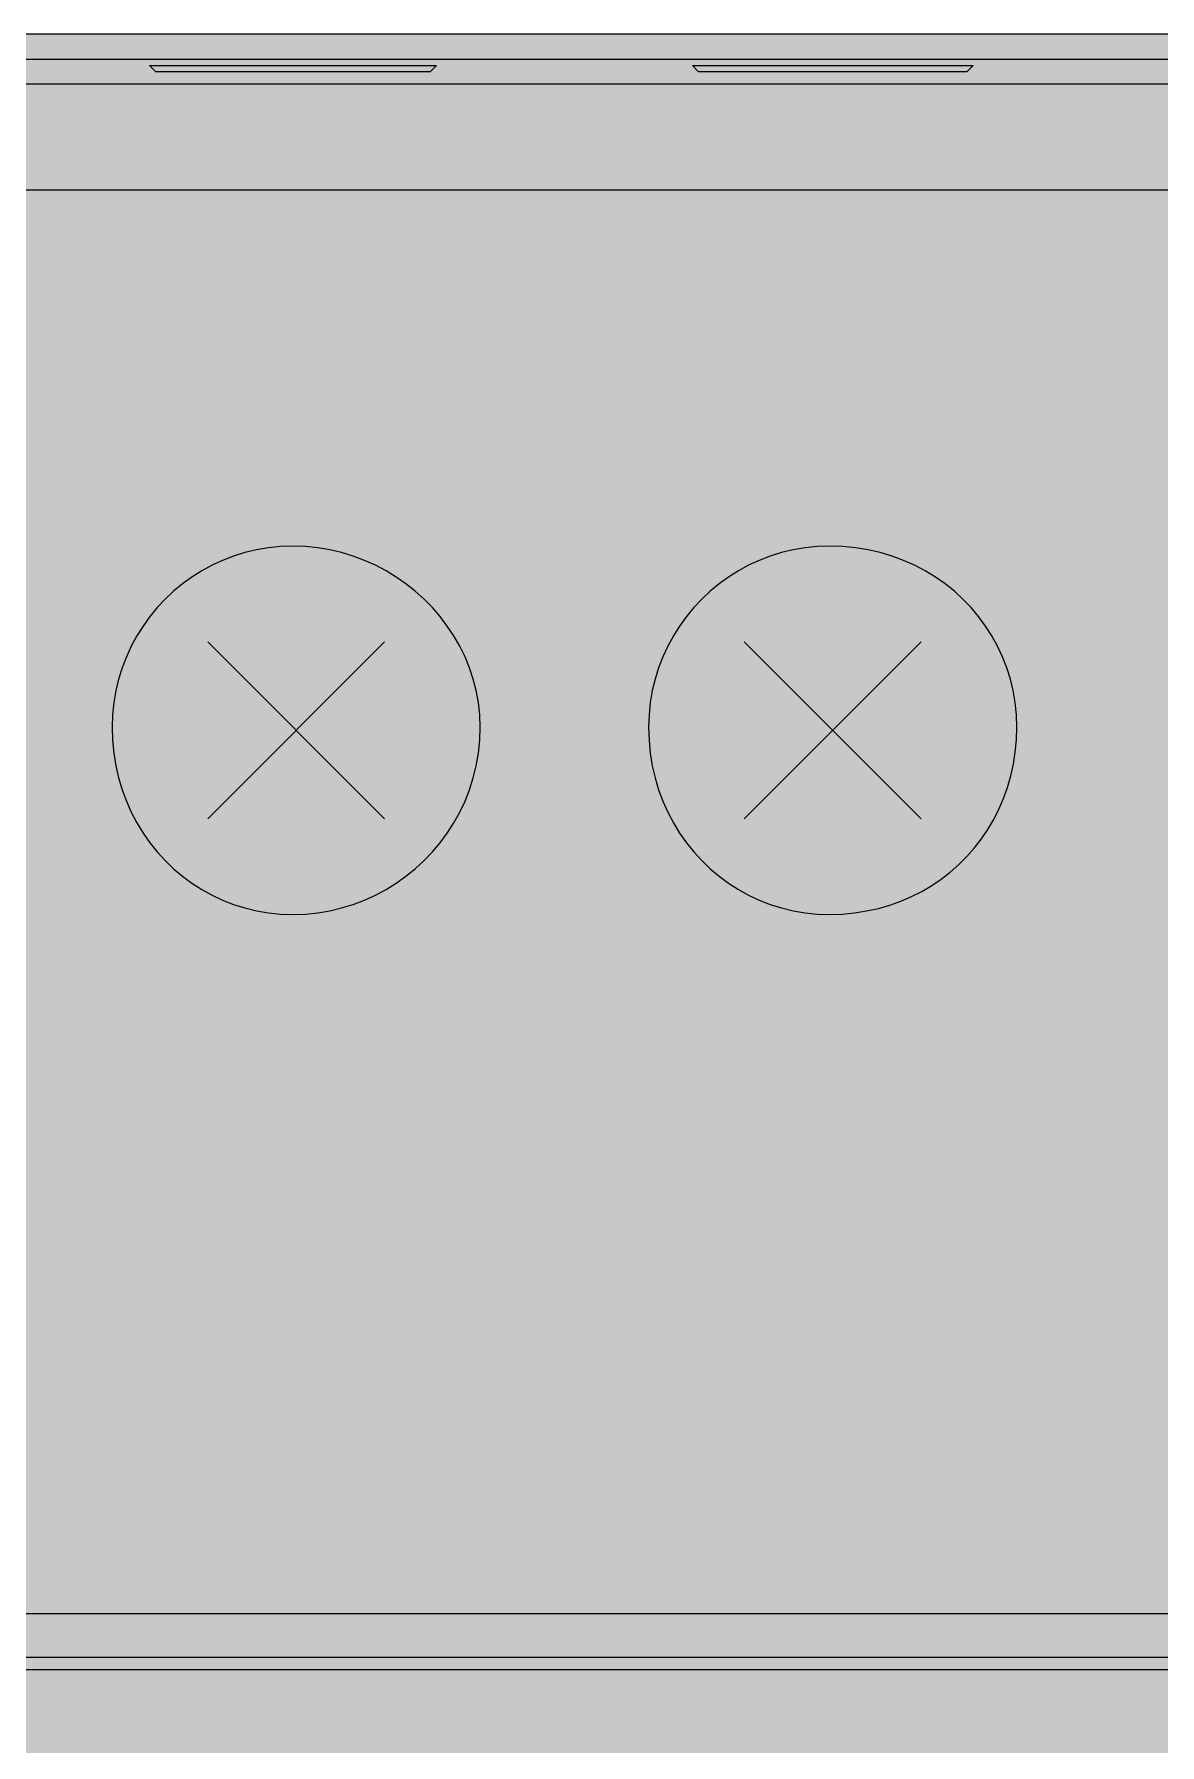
# Model space of a CAD drawing. Header units: millimetres. Extents: x 0 to 966, y -664 to 90.
# Drawn here: x 286 to 301.9, y -64.15 to -40 of the extents above; entities that cross this region are included whole.
import ezdxf

# ---------------------------------------------------------------- set-up
doc = ezdxf.new("R2010")
doc.units = ezdxf.units.MM
for name, color, linetype in [('HDL_BODY', 7, 'Continuous'), ('HDL_COLOUR', 7, 'Continuous'), ('HDL_DETAIL', 7, 'Continuous'), ('HDL_PRINT', 7, 'Continuous')]:
    doc.layers.add(name, color=color, linetype=linetype)

# ---------------------------------------------------------------- blocks, each defined once
blk = doc.blocks.new('M_R4.16.1_FRONT')
at = {"layer": 'HDL_BODY', "true_color": 0x202126}
blk.add_hatch(color=250, dxfattribs=at).paths.add_polyline_path([(0, 0), (72, 0), (72, 90), (0, 90)])
at = {"layer": 'HDL_BODY', "true_color": 0x2a2a30}
blk.add_hatch(color=250, dxfattribs=at).paths.add_polyline_path([(0.4, 20.52), (71.6, 20.52), (71.6, 68.31), (0.4, 68.31)])
at = {"layer": 'HDL_COLOUR', "true_color": 0x1a332c}
for points in [[(42.3, 80.216), (42.294, 80.391), (42.275, 80.563), (42.245, 80.731), (42.203, 80.895), (42.149, 81.055), (42.086, 81.21), (42.012, 81.361), (41.929, 81.505), (41.836, 81.644), (41.735, 81.777), (41.625, 81.903), (41.508, 82.023), (41.383, 82.135), (41.252, 82.239), (41.114, 82.335), (40.97, 82.422), (40.82, 82.501), (40.665, 82.571), (40.506, 82.63), (40.343, 82.68), (40.175, 82.72), (40.005, 82.748), (39.832, 82.766), (39.656, 82.772), (39.481, 82.766), (39.31, 82.748), (39.142, 82.72), (38.977, 82.68), (38.817, 82.63), (38.662, 82.571), (38.512, 82.501), (38.367, 82.422), (38.228, 82.335), (38.095, 82.239), (37.969, 82.135), (37.85, 82.023), (37.738, 81.903), (37.634, 81.777), (37.538, 81.644), (37.45, 81.505), (37.372, 81.361), (37.302, 81.21), (37.242, 81.055), (37.193, 80.895), (37.153, 80.731), (37.125, 80.563), (37.107, 80.391), (37.101, 80.216), (37.107, 80.031), (37.125, 79.849), (37.153, 79.672), (37.193, 79.5), (37.242, 79.332), (37.302, 79.17), (37.372, 79.014), (37.45, 78.864), (37.538, 78.72), (37.634, 78.584), (37.738, 78.454), (37.85, 78.332), (37.969, 78.217), (38.095, 78.111), (38.228, 78.013), (38.367, 77.924), (38.512, 77.844), (38.662, 77.774), (38.817, 77.713), (38.977, 77.663), (39.142, 77.624), (39.31, 77.595), (39.481, 77.577), (39.656, 77.571), (39.832, 77.577), (40.005, 77.595), (40.175, 77.624), (40.343, 77.663), (40.506, 77.713), (40.665, 77.774), (40.82, 77.844), (40.97, 77.924), (41.114, 78.013), (41.252, 78.111), (41.383, 78.217), (41.508, 78.332), (41.625, 78.454), (41.735, 78.584), (41.836, 78.72), (41.929, 78.864), (42.012, 79.014), (42.086, 79.17), (42.149, 79.332), (42.203, 79.5), (42.245, 79.672), (42.275, 79.849), (42.294, 80.031), (42.3, 80.216)], [(49.882, 80.216), (49.876, 80.391), (49.858, 80.563), (49.83, 80.731), (49.79, 80.895), (49.74, 81.055), (49.679, 81.21), (49.609, 81.361), (49.529, 81.505), (49.44, 81.644), (49.342, 81.777), (49.235, 81.903), (49.121, 82.023), (48.999, 82.135), (48.869, 82.239), (48.732, 82.335), (48.588, 82.422), (48.438, 82.501), (48.282, 82.571), (48.12, 82.63), (47.953, 82.68), (47.781, 82.72), (47.604, 82.748), (47.423, 82.766), (47.238, 82.772), (47.063, 82.766), (46.891, 82.748), (46.723, 82.72), (46.559, 82.68), (46.399, 82.63), (46.243, 82.571), (46.093, 82.501), (45.948, 82.422), (45.809, 82.335), (45.676, 82.239), (45.55, 82.135), (45.43, 82.023), (45.318, 81.903), (45.214, 81.777), (45.117, 81.644), (45.03, 81.505), (44.951, 81.361), (44.881, 81.21), (44.821, 81.055), (44.771, 80.895), (44.732, 80.731), (44.703, 80.563), (44.686, 80.391), (44.68, 80.216), (44.686, 80.031), (44.703, 79.849), (44.732, 79.672), (44.771, 79.5), (44.821, 79.332), (44.881, 79.17), (44.951, 79.014), (45.03, 78.864), (45.117, 78.72), (45.214, 78.584), (45.318, 78.454), (45.43, 78.332), (45.55, 78.217), (45.676, 78.111), (45.809, 78.013), (45.948, 77.924), (46.093, 77.844), (46.243, 77.774), (46.399, 77.713), (46.559, 77.663), (46.723, 77.624), (46.891, 77.595), (47.063, 77.577), (47.238, 77.571), (47.416, 77.577), (47.59, 77.593), (47.76, 77.62), (47.926, 77.656), (48.087, 77.703), (48.244, 77.758), (48.395, 77.823), (48.541, 77.897), (48.681, 77.98), (48.815, 78.071), (48.942, 78.169), (49.063, 78.276), (49.177, 78.389), (49.283, 78.51), (49.382, 78.637), (49.473, 78.771), (49.555, 78.911), (49.629, 79.057), (49.695, 79.209), (49.751, 79.365), (49.797, 79.527), (49.834, 79.693), (49.86, 79.863), (49.876, 80.038), (49.882, 80.216)]]:
    blk.add_hatch(color=250, dxfattribs=at).paths.add_polyline_path(points)
at = {"layer": 'HDL_COLOUR', "true_color": 0x9ea4a8}
for points in [[(41.52, 80.172), (41.505, 80.409), (41.458, 80.643), (41.382, 80.868), (41.277, 81.082), (41.144, 81.28), (40.987, 81.459), (40.809, 81.615), (40.611, 81.748), (40.397, 81.853), (40.172, 81.93), (39.938, 81.976), (39.701, 81.992), (39.463, 81.976), (39.23, 81.93), (39.004, 81.853), (38.791, 81.748), (38.593, 81.615), (38.414, 81.459), (38.257, 81.28), (38.125, 81.082), (38.02, 80.868), (37.943, 80.643), (37.897, 80.409), (37.881, 80.172), (37.897, 79.934), (37.943, 79.7), (38.02, 79.475), (38.125, 79.261), (38.257, 79.064), (38.414, 78.885), (38.593, 78.728), (38.791, 78.595), (39.004, 78.49), (39.23, 78.413), (39.463, 78.367), (39.701, 78.351), (39.938, 78.367), (40.172, 78.413), (40.397, 78.49), (40.611, 78.595), (40.809, 78.728), (40.987, 78.885), (41.144, 79.064), (41.277, 79.261), (41.382, 79.475), (41.458, 79.7), (41.505, 79.934)], [(49.102, 80.172), (49.086, 80.409), (49.04, 80.643), (48.963, 80.868), (48.858, 81.082), (48.725, 81.28), (48.568, 81.459), (48.389, 81.615), (48.191, 81.748), (47.978, 81.853), (47.752, 81.93), (47.519, 81.976), (47.281, 81.992), (47.043, 81.976), (46.81, 81.93), (46.584, 81.853), (46.37, 81.748), (46.172, 81.615), (45.993, 81.459), (45.836, 81.28), (45.704, 81.082), (45.599, 80.868), (45.522, 80.643), (45.476, 80.409), (45.46, 80.172), (45.476, 79.934), (45.522, 79.7), (45.599, 79.475), (45.704, 79.261), (45.836, 79.064), (45.993, 78.885), (46.172, 78.728), (46.37, 78.595), (46.584, 78.49), (46.81, 78.413), (47.043, 78.367), (47.281, 78.351), (47.519, 78.367), (47.752, 78.413), (47.978, 78.49), (48.191, 78.595), (48.389, 78.728), (48.568, 78.885), (48.725, 79.064), (48.858, 79.261), (48.963, 79.475), (49.04, 79.7), (49.086, 79.934)]]:
    blk.add_hatch(color=253, dxfattribs=at).paths.add_polyline_path(points)
at = {"layer": 'HDL_PRINT', "true_color": 0xdee1e9}
for points in [[(39.835, 82.772), (39.481, 82.772), (39.481, 85.416), (42.214, 85.416), (44.153, 83.477), (43.889, 83.212), (42.036, 85.062), (39.835, 85.062), (39.835, 82.772)], [(47.413, 82.772), (47.059, 82.772), (47.059, 85.062), (44.594, 85.062), (44.594, 85.416), (47.413, 85.416), (47.413, 82.772)], [(42.214, 75.278), (43.448, 77.482), (44.769, 75.278), (42.214, 75.278)], [(39.13, 75.718), (39.305, 75.807), (39.338, 75.737), (39.364, 75.678), (39.385, 75.629), (39.403, 75.591), (39.424, 75.564), (39.448, 75.548), (39.481, 75.542), (39.488, 75.506), (39.507, 75.482), (39.536, 75.467), (39.572, 75.459), (39.613, 75.457), (39.656, 75.456), (39.694, 75.456), (39.733, 75.458), (39.771, 75.463), (39.809, 75.472), (39.846, 75.488), (39.884, 75.511), (39.921, 75.542), (39.954, 75.581), (39.978, 75.62), (39.993, 75.663), (40.003, 75.71), (40.008, 75.764), (40.01, 75.825), (40.01, 75.897), (40.01, 75.934), (40.008, 75.971), (40.003, 76.009), (39.993, 76.047), (39.978, 76.085), (39.954, 76.123), (39.921, 76.161), (39.884, 76.166), (39.846, 76.178), (39.809, 76.195), (39.771, 76.214), (39.733, 76.23), (39.694, 76.243), (39.656, 76.248), (39.619, 76.247), (39.592, 76.244), (39.57, 76.237), (39.547, 76.222), (39.519, 76.198), (39.481, 76.161), (39.439, 76.152), (39.413, 76.13), (39.4, 76.103), (39.395, 76.081), (39.394, 76.072), (39.13, 76.072), (39.305, 76.953), (40.099, 76.953), (40.099, 76.777), (39.481, 76.777), (39.394, 76.337), (39.432, 76.342), (39.471, 76.354), (39.514, 76.371), (39.561, 76.389), (39.614, 76.406), (39.675, 76.418), (39.745, 76.423), (39.783, 76.419), (39.826, 76.408), (39.873, 76.391), (39.922, 76.369), (39.972, 76.342), (40.019, 76.313), (40.062, 76.281), (40.099, 76.248), (40.131, 76.21), (40.154, 76.171), (40.169, 76.128), (40.179, 76.081), (40.184, 76.028), (40.185, 75.967), (40.186, 75.897), (40.185, 75.834), (40.184, 75.777), (40.181, 75.725), (40.175, 75.675), (40.165, 75.626), (40.149, 75.574), (40.128, 75.518), (40.099, 75.456), (40.062, 75.423), (40.018, 75.391), (39.967, 75.361), (39.911, 75.333), (39.851, 75.311), (39.788, 75.293), (39.723, 75.282), (39.656, 75.278), (39.594, 75.282), (39.54, 75.293), (39.492, 75.311), (39.448, 75.333), (39.409, 75.361), (39.373, 75.391), (39.339, 75.423), (39.305, 75.456), (39.267, 75.493), (39.231, 75.531), (39.199, 75.568), (39.171, 75.606), (39.149, 75.643), (39.135, 75.681), (39.13, 75.718)], [(44.415, 72.368), (44.858, 72.282), (44.834, 72.195), (44.806, 72.112), (44.775, 72.033), (44.74, 71.958), (44.702, 71.886), (44.659, 71.818), (44.613, 71.753), (44.564, 71.693), (44.511, 71.636), (44.454, 71.583), (44.393, 71.533), (44.329, 71.488), (44.279, 71.442), (44.224, 71.4), (44.165, 71.363), (44.102, 71.33), (44.034, 71.302), (43.962, 71.278), (43.885, 71.258), (43.804, 71.243), (43.719, 71.232), (43.629, 71.225), (43.535, 71.223), (43.462, 71.225), (43.39, 71.232), (43.318, 71.243), (43.246, 71.258), (43.174, 71.278), (43.102, 71.302), (43.03, 71.33), (42.958, 71.363), (42.887, 71.4), (42.815, 71.442), (42.744, 71.488), (42.69, 71.517), (42.637, 71.551), (42.586, 71.591), (42.536, 71.636), (42.488, 71.687), (42.443, 71.742), (42.402, 71.803), (42.364, 71.869), (42.33, 71.94), (42.3, 72.017), (42.277, 72.089), (42.254, 72.162), (42.231, 72.234), (42.209, 72.306), (42.19, 72.378), (42.171, 72.45), (42.156, 72.523), (42.143, 72.595), (42.133, 72.667), (42.127, 72.739), (42.125, 72.811), (42.127, 72.905), (42.133, 72.995), (42.143, 73.081), (42.156, 73.164), (42.171, 73.245), (42.19, 73.323), (42.209, 73.399), (42.231, 73.474), (42.254, 73.547), (42.277, 73.62), (42.3, 73.692), (42.354, 73.745), (42.407, 73.797), (42.46, 73.85), (42.513, 73.903), (42.566, 73.956), (42.619, 74.009), (42.672, 74.062), (42.724, 74.115), (42.777, 74.168), (42.83, 74.222), (42.907, 74.247), (42.979, 74.273), (43.049, 74.298), (43.116, 74.321), (43.182, 74.342), (43.248, 74.36), (43.316, 74.375), (43.385, 74.387), (43.458, 74.394), (43.535, 74.397), (43.629, 74.395), (43.719, 74.388), (43.804, 74.377), (43.885, 74.362), (43.962, 74.342), (44.034, 74.318), (44.102, 74.289), (44.165, 74.257), (44.224, 74.219), (44.279, 74.178), (44.329, 74.132), (44.381, 74.08), (44.433, 74.026), (44.484, 73.972), (44.534, 73.916), (44.581, 73.858), (44.626, 73.797), (44.668, 73.733), (44.706, 73.665), (44.74, 73.593), (44.769, 73.516), (44.329, 73.427), (44.326, 73.486), (44.316, 73.544), (44.299, 73.6), (44.276, 73.655), (44.247, 73.706), (44.211, 73.754), (44.168, 73.797), (44.119, 73.836), (44.064, 73.868), (44.008, 73.897), (43.957, 73.926), (43.908, 73.953), (43.858, 73.977), (43.807, 73.999), (43.751, 74.017), (43.688, 74.031), (43.617, 74.04), (43.535, 74.043), (43.473, 74.04), (43.407, 74.031), (43.339, 74.017), (43.271, 73.999), (43.205, 73.977), (43.143, 73.953), (43.088, 73.926), (43.041, 73.897), (43.005, 73.868), (42.95, 73.836), (42.9, 73.797), (42.856, 73.754), (42.816, 73.706), (42.78, 73.655), (42.746, 73.6), (42.714, 73.544), (42.684, 73.486), (42.654, 73.427), (42.628, 73.369), (42.607, 73.309), (42.591, 73.248), (42.58, 73.185), (42.573, 73.119), (42.568, 73.05), (42.566, 72.976), (42.565, 72.897), (42.565, 72.811), (42.565, 72.726), (42.566, 72.647), (42.568, 72.572), (42.573, 72.502), (42.58, 72.436), (42.591, 72.372), (42.607, 72.311), (42.628, 72.251), (42.654, 72.193), (42.684, 72.111), (42.714, 72.041), (42.746, 71.981), (42.78, 71.929), (42.816, 71.886), (42.856, 71.847), (42.9, 71.813), (42.95, 71.782), (43.005, 71.752), (43.065, 71.723), (43.124, 71.694), (43.183, 71.667), (43.242, 71.642), (43.3, 71.621), (43.359, 71.602), (43.418, 71.589), (43.476, 71.58), (43.535, 71.577), (43.596, 71.58), (43.662, 71.589), (43.73, 71.602), (43.798, 71.621), (43.864, 71.642), (43.926, 71.667), (43.982, 71.694), (44.028, 71.723), (44.064, 71.752), (44.114, 71.805), (44.16, 71.859), (44.201, 71.913), (44.239, 71.97), (44.273, 72.028), (44.305, 72.089), (44.334, 72.153), (44.362, 72.22), (44.389, 72.292), (44.415, 72.368)]]:
    blk.add_hatch(color=254, dxfattribs=at).paths.add_polyline_path(points)
h = blk.add_hatch(color=254, dxfattribs=at)
h.paths.add_polyline_path([(47.764, 76.512), (47.589, 76.512), (47.588, 76.556), (47.586, 76.597), (47.578, 76.634), (47.563, 76.662), (47.539, 76.681), (47.502, 76.688), (47.495, 76.725), (47.476, 76.751), (47.447, 76.766), (47.41, 76.774), (47.368, 76.777), (47.324, 76.777), (47.287, 76.777), (47.26, 76.774), (47.237, 76.766), (47.214, 76.751), (47.186, 76.725), (47.149, 76.688), (47.115, 76.683), (47.09, 76.669), (47.069, 76.647), (47.05, 76.619), (47.03, 76.586), (47.005, 76.55), (46.973, 76.512), (46.973, 76.474), (46.973, 76.434), (46.973, 76.392), (46.973, 76.345), (46.973, 76.292), (46.973, 76.231), (46.973, 76.161), (46.978, 76.193), (46.992, 76.218), (47.014, 76.238), (47.042, 76.257), (47.075, 76.278), (47.111, 76.303), (47.149, 76.337), (47.193, 76.337), (47.224, 76.337), (47.251, 76.337), (47.281, 76.337), (47.324, 76.337), (47.395, 76.337), (47.457, 76.335), (47.51, 76.33), (47.557, 76.32), (47.6, 76.304), (47.64, 76.281), (47.678, 76.248), (47.71, 76.211), (47.742, 76.167), (47.771, 76.117), (47.798, 76.061), (47.821, 76.001), (47.838, 75.938), (47.849, 75.873), (47.853, 75.807), (47.848, 75.769), (47.836, 75.731), (47.818, 75.694), (47.799, 75.656), (47.782, 75.618), (47.769, 75.581), (47.764, 75.542), (47.732, 75.506), (47.707, 75.47), (47.687, 75.437), (47.668, 75.409), (47.647, 75.387), (47.622, 75.372), (47.589, 75.367), (47.552, 75.334), (47.514, 75.31), (47.476, 75.294), (47.438, 75.285), (47.4, 75.28), (47.362, 75.278), (47.324, 75.278), (47.258, 75.282), (47.194, 75.293), (47.131, 75.311), (47.072, 75.333), (47.016, 75.36), (46.966, 75.391), (46.921, 75.423), (46.884, 75.456), (46.857, 75.487), (46.831, 75.528), (46.807, 75.577), (46.783, 75.634), (46.763, 75.697), (46.744, 75.766), (46.729, 75.839), (46.718, 75.915), (46.711, 75.993), (46.708, 76.072), (46.711, 76.172), (46.718, 76.263), (46.729, 76.346), (46.744, 76.421), (46.763, 76.49), (46.783, 76.554), (46.807, 76.614), (46.831, 76.67), (46.857, 76.724), (46.884, 76.777), (46.946, 76.81), (47.002, 76.842), (47.054, 76.872), (47.104, 76.898), (47.154, 76.921), (47.206, 76.938), (47.262, 76.949), (47.324, 76.953), (47.395, 76.952), (47.457, 76.951), (47.51, 76.946), (47.557, 76.936), (47.6, 76.921), (47.64, 76.898), (47.678, 76.866), (47.71, 76.828), (47.733, 76.788), (47.748, 76.745), (47.757, 76.697), (47.762, 76.644), (47.764, 76.582), (47.764, 76.512)])
h.paths.add_polyline_path([(46.973, 75.807), (46.973, 75.8), (46.976, 75.781), (46.984, 75.752), (46.999, 75.716), (47.023, 75.675), (47.059, 75.632), (47.06, 75.594), (47.063, 75.566), (47.07, 75.543), (47.086, 75.52), (47.111, 75.493), (47.149, 75.456), (47.193, 75.456), (47.224, 75.456), (47.251, 75.456), (47.281, 75.456), (47.324, 75.456), (47.368, 75.457), (47.41, 75.459), (47.447, 75.467), (47.476, 75.482), (47.495, 75.506), (47.502, 75.542), (47.534, 75.581), (47.557, 75.618), (47.573, 75.656), (47.582, 75.694), (47.587, 75.731), (47.588, 75.769), (47.589, 75.807), (47.588, 75.845), (47.587, 75.883), (47.582, 75.921), (47.573, 75.958), (47.557, 75.996), (47.534, 76.034), (47.502, 76.072), (47.495, 76.11), (47.476, 76.135), (47.447, 76.15), (47.41, 76.158), (47.368, 76.161), (47.324, 76.161), (47.287, 76.161), (47.249, 76.159), (47.212, 76.154), (47.174, 76.145), (47.136, 76.129), (47.098, 76.105), (47.059, 76.072), (47.027, 76.038), (47.004, 76.011), (46.989, 75.986), (46.98, 75.957), (46.975, 75.921), (46.973, 75.872), (46.973, 75.807)])
at = {"layer": 'HDL_DETAIL', "color": 251, "true_color": 0x52555c}
for points in [[(0, 0), (72, 0), (72, 89.999), (0, 89.999), (0, 0)], [(37.631, 89.558), (37.631, 89.558)], [(37.631, 89.558), (37.631, 89.558)], [(37.631, 89.558), (37.631, 89.558)], [(37.631, 89.558), (37.631, 89.558)], [(37.631, 89.558), (37.631, 89.558)], [(37.631, 89.558), (37.631, 89.558)], [(37.631, 89.558), (37.631, 89.558)], [(37.631, 89.558), (37.631, 89.558)], [(37.631, 89.558), (37.631, 89.558)], [(37.631, 89.558), (37.631, 89.558)], [(37.631, 89.558), (37.631, 89.558)], [(37.631, 89.558), (37.631, 89.558)], [(37.631, 89.558), (37.631, 89.558)], [(37.631, 89.558), (37.631, 89.558)], [(37.631, 89.558), (37.631, 89.558)], [(37.631, 89.558), (37.631, 89.558)], [(37.631, 89.558), (37.631, 89.558)], [(37.631, 89.558), (37.631, 89.558)], [(37.631, 89.558), (37.631, 89.558)], [(37.631, 89.558), (37.631, 89.558)], [(37.631, 89.558), (37.631, 89.558)], [(37.631, 89.558), (37.631, 89.558)], [(37.631, 89.558), (37.631, 89.558)], [(45.298, 89.558), (45.298, 89.558)], [(45.298, 89.558), (45.298, 89.558)], [(45.298, 89.558), (45.298, 89.558)], [(45.298, 89.558), (45.298, 89.558)], [(45.298, 89.558), (45.298, 89.558)], [(45.298, 89.558), (45.298, 89.558)], [(45.298, 89.558), (45.298, 89.558)], [(45.298, 89.558), (45.298, 89.558)], [(45.298, 89.558), (45.298, 89.558)], [(45.298, 89.558), (45.298, 89.558)], [(45.298, 89.558), (45.298, 89.558)], [(45.298, 89.558), (45.298, 89.558)], [(45.298, 89.558), (45.298, 89.558)], [(45.298, 89.558), (45.298, 89.558)], [(45.298, 89.558), (45.298, 89.558)], [(45.298, 89.558), (45.298, 89.558)], [(45.298, 89.558), (45.298, 89.558)], [(45.298, 89.558), (45.298, 89.558)], [(45.298, 89.558), (45.298, 89.558)], [(45.298, 89.558), (45.298, 89.558)], [(45.298, 89.558), (45.298, 89.558)], [(45.298, 89.558), (45.298, 89.558)], [(45.298, 89.558), (45.298, 89.558)], [(42.3, 80.216), (42.294, 80.391), (42.275, 80.563), (42.245, 80.731), (42.203, 80.895), (42.149, 81.055), (42.086, 81.21), (42.012, 81.361), (41.929, 81.505), (41.836, 81.644), (41.735, 81.777), (41.625, 81.903), (41.508, 82.023), (41.383, 82.135), (41.252, 82.239), (41.114, 82.335), (40.97, 82.422), (40.82, 82.501), (40.665, 82.571), (40.506, 82.63), (40.343, 82.68), (40.175, 82.72), (40.005, 82.748), (39.832, 82.766), (39.656, 82.772), (39.481, 82.766), (39.31, 82.748), (39.142, 82.72), (38.977, 82.68), (38.817, 82.63), (38.662, 82.571), (38.512, 82.501), (38.367, 82.422), (38.228, 82.335), (38.095, 82.239), (37.969, 82.135), (37.85, 82.023), (37.738, 81.903), (37.634, 81.777), (37.538, 81.644), (37.45, 81.505), (37.372, 81.361), (37.302, 81.21), (37.242, 81.055), (37.193, 80.895), (37.153, 80.731), (37.125, 80.563), (37.107, 80.391), (37.101, 80.216), (37.107, 80.031), (37.125, 79.849), (37.153, 79.672), (37.193, 79.5), (37.242, 79.332), (37.302, 79.17), (37.372, 79.014), (37.45, 78.864), (37.538, 78.72), (37.634, 78.584), (37.738, 78.454), (37.85, 78.332), (37.969, 78.217), (38.095, 78.111), (38.228, 78.013), (38.367, 77.924), (38.512, 77.844), (38.662, 77.774), (38.817, 77.713), (38.977, 77.663), (39.142, 77.624), (39.31, 77.595), (39.481, 77.577), (39.656, 77.571), (39.832, 77.577), (40.005, 77.595), (40.175, 77.624), (40.343, 77.663), (40.506, 77.713), (40.665, 77.774), (40.82, 77.844), (40.97, 77.924), (41.114, 78.013), (41.252, 78.111), (41.383, 78.217), (41.508, 78.332), (41.625, 78.454), (41.735, 78.584), (41.836, 78.72), (41.929, 78.864), (42.012, 79.014), (42.086, 79.17), (42.149, 79.332), (42.203, 79.5), (42.245, 79.672), (42.275, 79.849), (42.294, 80.031), (42.3, 80.216)], [(49.882, 80.216), (49.876, 80.391), (49.858, 80.563), (49.83, 80.731), (49.79, 80.895), (49.74, 81.055), (49.679, 81.21), (49.609, 81.361), (49.529, 81.505), (49.44, 81.644), (49.342, 81.777), (49.235, 81.903), (49.121, 82.023), (48.999, 82.135), (48.869, 82.239), (48.732, 82.335), (48.588, 82.422), (48.438, 82.501), (48.282, 82.571), (48.12, 82.63), (47.953, 82.68), (47.781, 82.72), (47.604, 82.748), (47.423, 82.766), (47.238, 82.772), (47.063, 82.766), (46.891, 82.748), (46.723, 82.72), (46.559, 82.68), (46.399, 82.63), (46.243, 82.571), (46.093, 82.501), (45.948, 82.422), (45.809, 82.335), (45.676, 82.239), (45.55, 82.135), (45.43, 82.023), (45.318, 81.903), (45.214, 81.777), (45.117, 81.644), (45.03, 81.505), (44.951, 81.361), (44.881, 81.21), (44.821, 81.055), (44.771, 80.895), (44.732, 80.731), (44.703, 80.563), (44.686, 80.391), (44.68, 80.216), (44.686, 80.031), (44.703, 79.849), (44.732, 79.672), (44.771, 79.5), (44.821, 79.332), (44.881, 79.17), (44.951, 79.014), (45.03, 78.864), (45.117, 78.72), (45.214, 78.584), (45.318, 78.454), (45.43, 78.332), (45.55, 78.217), (45.676, 78.111), (45.809, 78.013), (45.948, 77.924), (46.093, 77.844), (46.243, 77.774), (46.399, 77.713), (46.559, 77.663), (46.723, 77.624), (46.891, 77.595), (47.063, 77.577), (47.238, 77.571), (47.416, 77.577), (47.59, 77.593), (47.76, 77.62), (47.926, 77.656), (48.087, 77.703), (48.244, 77.758), (48.395, 77.823), (48.541, 77.897), (48.681, 77.98), (48.815, 78.071), (48.942, 78.169), (49.063, 78.276), (49.177, 78.389), (49.283, 78.51), (49.382, 78.637), (49.473, 78.771), (49.555, 78.911), (49.629, 79.057), (49.695, 79.209), (49.751, 79.365), (49.797, 79.527), (49.834, 79.693), (49.86, 79.863), (49.876, 80.038), (49.882, 80.216)], [(0, 22.302), (72, 22.302), (72, 67.697), (0, 67.697), (0, 22.302)]]:
    blk.add_lwpolyline(points, close=True, dxfattribs=at)
for points in [[(0, 89.647), (71.824, 89.647)], [(0, 89.647), (71.824, 89.647)], [(0, 89.647), (71.824, 89.647)], [(0, 89.647), (71.824, 89.647)], [(0, 89.647), (71.824, 89.647)], [(0, 89.647), (71.824, 89.647)], [(0, 89.647), (71.824, 89.647)], [(0, 89.647), (71.824, 89.647)], [(0, 89.647), (71.824, 89.647)], [(0, 89.647), (71.824, 89.647)], [(0, 89.647), (71.824, 89.647)], [(0, 89.647), (71.824, 89.647)], [(0, 89.647), (71.824, 89.647)], [(0, 89.647), (71.824, 89.647)], [(0, 89.647), (71.824, 89.647)], [(0, 89.647), (71.824, 89.647)], [(0, 89.647), (71.824, 89.647)], [(0, 89.647), (71.824, 89.647)], [(0, 89.647), (71.824, 89.647)], [(0, 89.647), (71.824, 89.647)], [(0, 89.647), (71.824, 89.647)], [(41.685, 89.558), (41.595, 89.471), (41.331, 89.471), (40.98, 89.471), (40.45, 89.471), (39.921, 89.471), (39.394, 89.471), (38.776, 89.471), (38.336, 89.471), (37.985, 89.471), (37.72, 89.471), (37.631, 89.558)], [(37.631, 89.558), (37.72, 89.558)], [(37.72, 89.558), (37.985, 89.558), (38.336, 89.558), (38.776, 89.558), (39.394, 89.558), (39.921, 89.558), (40.45, 89.558), (40.98, 89.558), (41.331, 89.558), (41.595, 89.558)], [(41.595, 89.558), (41.685, 89.558)], [(49.263, 89.558), (49.174, 89.471), (48.912, 89.471), (48.558, 89.471), (48.118, 89.471), (47.589, 89.471), (46.973, 89.471), (46.444, 89.471), (45.914, 89.471), (45.563, 89.471), (45.385, 89.471), (45.298, 89.558)], [(45.298, 89.558), (45.385, 89.558)], [(45.385, 89.558), (45.563, 89.558), (45.914, 89.558), (46.444, 89.558), (46.973, 89.558), (47.589, 89.558), (48.118, 89.558), (48.558, 89.558), (48.912, 89.558), (49.174, 89.558)], [(49.174, 89.558), (49.263, 89.558)], [(71.473, 89.293), (0.176, 89.293)], [(71.473, 89.293), (0.176, 89.293)], [(71.473, 89.293), (0.176, 89.293)], [(71.473, 89.293), (0.176, 89.293)], [(71.473, 89.293), (0.176, 89.293)], [(71.473, 89.293), (0.176, 89.293)], [(71.473, 89.293), (0.176, 89.293)], [(71.473, 89.293), (0.176, 89.293)], [(71.473, 89.293), (0.176, 89.293)], [(71.473, 89.293), (0.176, 89.293)], [(71.473, 89.293), (0.176, 89.293)], [(71.473, 89.293), (0.176, 89.293)], [(71.473, 89.293), (0.176, 89.293)], [(71.473, 89.293), (0.176, 89.293)], [(71.473, 89.293), (0.176, 89.293)], [(71.473, 89.293), (0.176, 89.293)], [(71.473, 89.293), (0.176, 89.293)], [(71.473, 89.293), (0.176, 89.293)], [(71.473, 89.293), (0.176, 89.293)], [(71.473, 89.293), (0.176, 89.293)], [(71.473, 89.293), (0.176, 89.293)], [(71.473, 87.796), (0.264, 87.796)], [(71.473, 87.796), (0.264, 87.796)], [(71.473, 87.796), (0.264, 87.796)], [(71.473, 87.796), (0.264, 87.796)], [(71.473, 87.796), (0.264, 87.796)], [(71.473, 87.796), (0.264, 87.796)], [(71.473, 87.796), (0.264, 87.796)], [(71.473, 87.796), (0.264, 87.796)], [(71.473, 87.796), (0.264, 87.796)], [(71.473, 87.796), (0.264, 87.796)], [(71.473, 87.796), (0.264, 87.796)], [(71.473, 87.796), (0.264, 87.796)], [(71.473, 87.796), (0.264, 87.796)], [(71.473, 87.796), (0.264, 87.796)], [(71.473, 87.796), (0.264, 87.796)], [(71.473, 87.796), (0.264, 87.796)], [(71.473, 87.796), (0.264, 87.796)], [(71.473, 87.796), (0.264, 87.796)], [(71.473, 87.796), (0.264, 87.796)], [(71.473, 87.796), (0.264, 87.796)], [(71.473, 87.796), (0.264, 87.796)], [(0.264, 67.082), (71.473, 67.082)], [(0.264, 67.082), (71.473, 67.082)], [(0.264, 67.082), (71.473, 67.082)], [(0.264, 67.082), (71.473, 67.082)], [(0.264, 67.082), (71.473, 67.082)], [(0.264, 67.082), (71.473, 67.082)], [(0.264, 67.082), (71.473, 67.082)], [(0.264, 67.082), (71.473, 67.082)], [(0.264, 67.082), (71.473, 67.082)], [(0.264, 67.082), (71.473, 67.082)], [(0.264, 67.082), (71.473, 67.082)], [(0.264, 67.082), (71.473, 67.082)], [(0.264, 67.082), (71.473, 67.082)], [(0.264, 67.082), (71.473, 67.082)], [(0.264, 67.082), (71.473, 67.082)], [(0.264, 67.082), (71.473, 67.082)], [(0.264, 67.082), (71.473, 67.082)], [(0.264, 67.082), (71.473, 67.082)], [(0.264, 67.082), (71.473, 67.082)], [(0.264, 67.082), (71.473, 67.082)], [(0.264, 67.082), (71.473, 67.082)], [(71.208, 66.903), (0.44, 66.903)], [(71.208, 66.903), (0.44, 66.903)], [(71.208, 66.903), (0.44, 66.903)], [(71.208, 66.903), (0.44, 66.903)], [(71.208, 66.903), (0.44, 66.903)], [(71.208, 66.903), (0.44, 66.903)], [(71.208, 66.903), (0.44, 66.903)], [(71.208, 66.903), (0.44, 66.903)], [(71.208, 66.903), (0.44, 66.903)], [(71.208, 66.903), (0.44, 66.903)], [(71.208, 66.903), (0.44, 66.903)], [(71.208, 66.903), (0.44, 66.903)], [(71.208, 66.903), (0.44, 66.903)], [(71.208, 66.903), (0.44, 66.903)], [(71.208, 66.903), (0.44, 66.903)], [(71.208, 66.903), (0.44, 66.903)], [(71.208, 66.903), (0.44, 66.903)], [(71.208, 66.903), (0.44, 66.903)], [(71.208, 66.903), (0.44, 66.903)], [(71.208, 66.903), (0.44, 66.903)], [(71.208, 66.903), (0.44, 66.903)]]:
    blk.add_lwpolyline(points, dxfattribs=at)
at = {"layer": 'HDL_DETAIL', "color": 250, "true_color": 0x25292b}
for points in [[(38.453, 78.923), (40.949, 81.42)], [(38.453, 81.42), (40.949, 78.923)], [(46.032, 78.923), (48.529, 81.42)], [(46.032, 81.42), (48.529, 78.923)]]:
    blk.add_lwpolyline(points, dxfattribs=at)

msp = doc.modelspace()

# ---------------------------------------------------------------- block references
msp.add_blockref('M_R4.16.1_FRONT', (250, -130))

doc.saveas('drawing.dxf')
